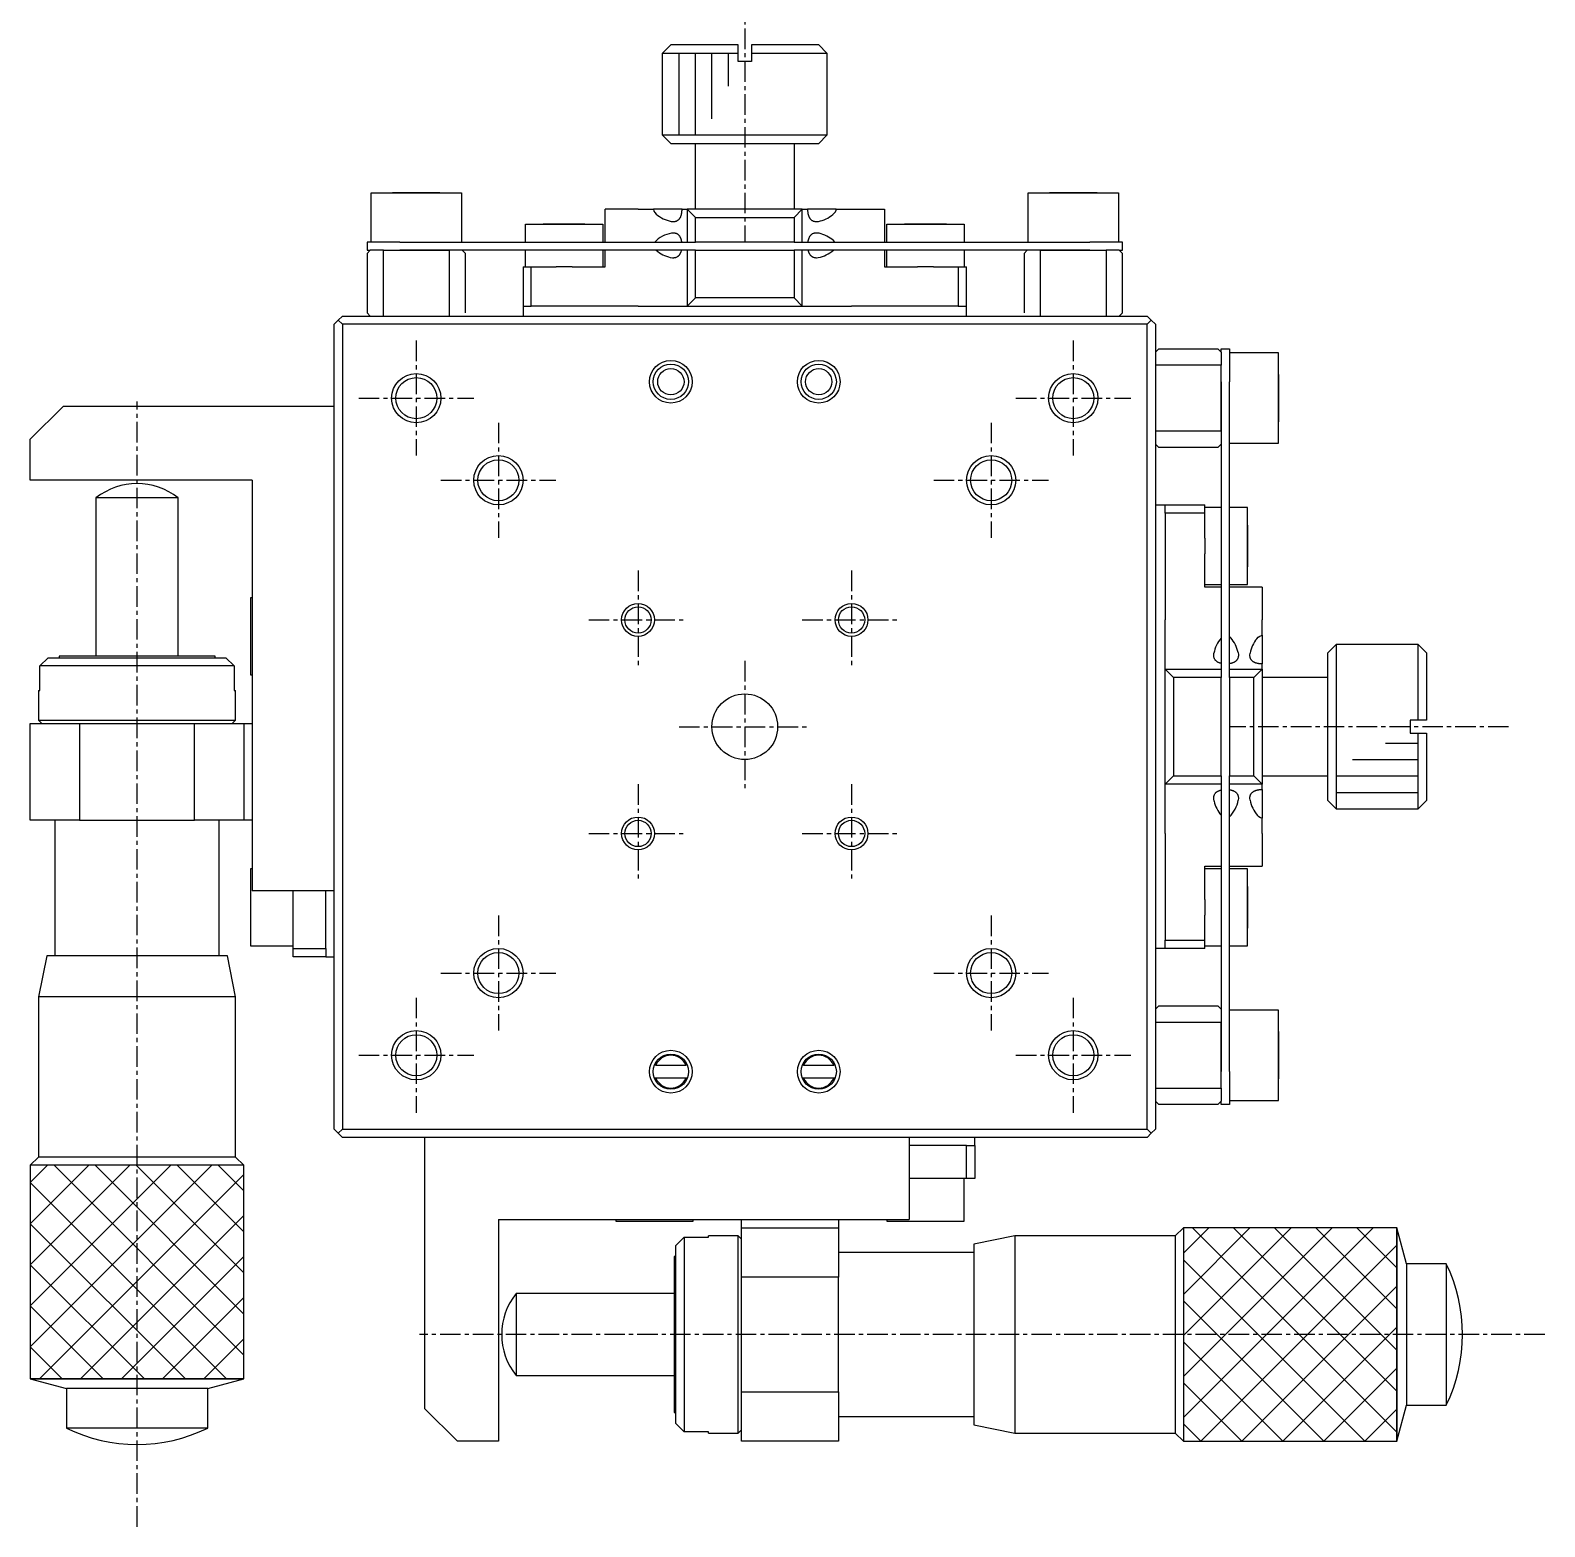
# Model space of a CAD drawing. Extents: x 10 to 374, y 10 to 222.
# Drawn here: x 103.6 to 195.8, y 83.8 to 174.9 of the extents above; entities that cross this region are included whole.
import ezdxf

# ---------------------------------------------------------------- set-up
doc = ezdxf.new("R2010")
doc.units = 0
doc.linetypes.add('CENTER', pattern=[2, 1.25, -0.25, 0.25, -0.25])
doc.layers.get('0').update_dxf_attribs({"linetype": 'CONTINUOUS'})
doc.layers.add('CENTER', color=1, linetype='CENTER')

msp = doc.modelspace()

# ---------------------------------------------------------------- linework, layer by layer
at = {"color": 7, "linetype": 'CONTINUOUS'}
for p, q in [((142.13, 173.494), (142.63, 173.994)), ((142.13, 173.494), (146.73, 173.494)), ((142.13, 168.494), (142.13, 173.494)), ((146.73, 173.994), (142.63, 173.994)), ((146.73, 173.994), (142.63, 173.994)), ((146.73, 173.494), (146.73, 173.994)), ((146.73, 172.994), (146.73, 173.494)), ((151.63, 173.994), (147.53, 173.994)), ((151.63, 173.994), (147.53, 173.994)), ((147.53, 173.994), (147.53, 173.494)), ((147.53, 173.494), (152.13, 173.494)), ((147.53, 173.494), (147.53, 172.994)), ((151.63, 173.994), (152.13, 173.494)), ((152.13, 173.494), (152.13, 168.494)), ((147.53, 172.994), (146.73, 172.994)), ((147.53, 172.994), (146.73, 172.994)), ((152.13, 168.494), (142.13, 168.494)), ((142.63, 167.994), (142.13, 168.494)), ((142.63, 167.994), (151.63, 167.994)), ((144.13, 163.994), (144.13, 167.994)), ((150.13, 167.994), (150.13, 163.994)), ((152.13, 168.494), (151.63, 167.994)), ((124.38, 164.994), (129.88, 164.994)), ((124.38, 164.994), (127.13, 164.994)), ((124.38, 161.994), (124.38, 164.994)), ((125.687, 164.994), (126.409, 164.994)), ((126.409, 164.994), (125.687, 164.994)), ((126.409, 164.994), (127.852, 164.994)), ((127.852, 164.994), (126.409, 164.994)), ((127.13, 164.994), (129.88, 164.994)), ((127.852, 164.994), (128.574, 164.994)), ((128.574, 164.994), (127.852, 164.994)), ((129.88, 164.994), (129.88, 161.994)), ((164.38, 164.994), (169.88, 164.994)), ((164.38, 164.994), (167.13, 164.994)), ((164.38, 161.994), (164.38, 164.994)), ((165.687, 164.994), (166.409, 164.994)), ((166.409, 164.994), (165.687, 164.994)), ((166.409, 164.994), (167.852, 164.994)), ((167.852, 164.994), (166.409, 164.994)), ((167.13, 164.994), (169.88, 164.994)), ((167.852, 164.994), (168.574, 164.994)), ((168.574, 164.994), (167.852, 164.994)), ((169.88, 164.994), (169.88, 161.994)), ((138.63, 161.994), (138.63, 163.994)), ((140.63, 163.994), (138.63, 163.994)), ((140.63, 163.994), (141.567, 163.994)), ((141.567, 163.994), (141.591, 163.885)), ((143.31, 163.994), (141.567, 163.994)), ((141.591, 163.885), (141.648, 163.792)), ((141.648, 163.792), (141.732, 163.7)), ((142.655, 163.252), (142.77, 163.244)), ((142.77, 163.244), (142.773, 163.244)), ((142.773, 163.244), (142.81, 163.245)), ((142.81, 163.245), (142.85, 163.248)), ((142.85, 163.248), (142.889, 163.254)), ((142.889, 163.254), (142.915, 163.26)), ((142.915, 163.26), (142.94, 163.267)), ((142.94, 163.267), (142.964, 163.275)), ((142.964, 163.275), (142.982, 163.282)), ((142.982, 163.282), (143, 163.29)), ((143, 163.29), (143.021, 163.301)), ((143.021, 163.301), (143.042, 163.313)), ((143.042, 163.313), (143.062, 163.326)), ((143.062, 163.326), (143.081, 163.341)), ((143.081, 163.341), (143.1, 163.357)), ((143.1, 163.357), (143.118, 163.375)), ((143.118, 163.375), (143.136, 163.394)), ((143.136, 163.394), (143.153, 163.414)), ((143.153, 163.414), (143.163, 163.427)), ((143.163, 163.427), (143.173, 163.441)), ((143.173, 163.441), (143.185, 163.46)), ((143.185, 163.46), (143.196, 163.479)), ((143.196, 163.479), (143.207, 163.499)), ((143.207, 163.499), (143.217, 163.519)), ((143.217, 163.519), (143.227, 163.539)), ((143.227, 163.539), (143.236, 163.56)), ((143.236, 163.56), (143.244, 163.581)), ((143.244, 163.581), (143.251, 163.602)), ((143.251, 163.602), (143.258, 163.624)), ((143.258, 163.624), (143.264, 163.642)), ((143.264, 163.642), (143.269, 163.66)), ((143.269, 163.66), (143.275, 163.685)), ((143.275, 163.685), (143.281, 163.71)), ((143.281, 163.71), (143.286, 163.735)), ((143.286, 163.735), (143.291, 163.762)), ((143.291, 163.762), (143.295, 163.789)), ((143.295, 163.789), (143.299, 163.816)), ((143.299, 163.816), (143.301, 163.836)), ((143.301, 163.836), (143.303, 163.857)), ((143.303, 163.857), (143.306, 163.891)), ((143.306, 163.891), (143.308, 163.925)), ((143.308, 163.925), (143.309, 163.959)), ((143.309, 163.959), (143.31, 163.994)), ((143.31, 163.994), (143.63, 163.994)), ((143.63, 163.994), (144.13, 163.494)), ((143.63, 163.994), (143.63, 161.994)), ((145.88, 163.994), (143.63, 163.994)), ((144.13, 163.494), (150.13, 163.494)), ((144.13, 161.994), (144.13, 163.494)), ((148.38, 163.994), (145.88, 163.994)), ((150.63, 163.994), (148.38, 163.994)), ((150.13, 163.494), (150.63, 163.994)), ((150.13, 163.494), (150.13, 161.994)), ((150.63, 161.994), (150.63, 163.994)), ((150.63, 163.994), (150.951, 163.994)), ((152.694, 163.994), (150.951, 163.994)), ((150.951, 163.994), (150.952, 163.968)), ((150.952, 163.968), (150.952, 163.943)), ((150.952, 163.943), (150.953, 163.918)), ((150.953, 163.918), (150.955, 163.893)), ((150.955, 163.893), (150.957, 163.868)), ((150.957, 163.868), (150.959, 163.843)), ((150.959, 163.843), (150.962, 163.818)), ((150.962, 163.818), (150.965, 163.793)), ((150.965, 163.793), (150.969, 163.768)), ((150.969, 163.768), (150.973, 163.745)), ((150.973, 163.745), (150.978, 163.721)), ((150.978, 163.721), (150.983, 163.698)), ((150.983, 163.698), (150.988, 163.676)), ((150.988, 163.676), (150.994, 163.653)), ((150.994, 163.653), (151, 163.632)), ((151, 163.632), (151.007, 163.61)), ((151.007, 163.61), (151.014, 163.589)), ((151.014, 163.589), (151.022, 163.569)), ((151.022, 163.569), (151.03, 163.549)), ((151.03, 163.549), (151.038, 163.53)), ((151.038, 163.53), (151.049, 163.507)), ((151.049, 163.507), (151.061, 163.485)), ((151.061, 163.485), (151.074, 163.464)), ((151.074, 163.464), (151.086, 163.445)), ((151.086, 163.445), (151.098, 163.427)), ((151.098, 163.427), (151.111, 163.41)), ((151.111, 163.41), (151.131, 163.387)), ((151.131, 163.387), (151.151, 163.366)), ((151.151, 163.366), (151.173, 163.347)), ((151.173, 163.347), (151.195, 163.329)), ((151.195, 163.329), (151.219, 163.313)), ((151.219, 163.313), (151.243, 163.299)), ((151.243, 163.299), (151.27, 163.286)), ((151.27, 163.286), (151.297, 163.275)), ((151.297, 163.275), (151.325, 163.266)), ((151.325, 163.266), (151.355, 163.258)), ((151.355, 163.258), (151.385, 163.252)), ((151.385, 163.252), (151.416, 163.248)), ((151.416, 163.248), (151.447, 163.245)), ((151.447, 163.245), (151.479, 163.244)), ((151.479, 163.244), (151.488, 163.244)), ((151.488, 163.244), (151.614, 163.254)), ((152.486, 163.663), (152.58, 163.752)), ((152.58, 163.752), (152.649, 163.845)), ((152.649, 163.845), (152.689, 163.944)), ((152.689, 163.944), (152.694, 163.994)), ((152.694, 163.994), (155.63, 163.994)), ((155.63, 163.994), (155.63, 161.994)), ((133.78, 163.094), (136.13, 163.094)), ((133.78, 163.094), (138.48, 163.094)), ((133.78, 161.994), (133.78, 163.094)), ((134.86, 163.094), (135.495, 163.094)), ((135.495, 163.094), (134.86, 163.094)), ((135.495, 163.094), (136.766, 163.094)), ((136.766, 163.094), (135.495, 163.094)), ((136.13, 163.094), (138.48, 163.094)), ((136.766, 163.094), (137.401, 163.094)), ((137.401, 163.094), (136.766, 163.094)), ((138.48, 163.094), (138.48, 161.994)), ((142.773, 162.544), (142.662, 162.536)), ((142.794, 162.543), (142.773, 162.544)), ((142.825, 162.542), (142.794, 162.543)), ((142.856, 162.538), (142.825, 162.542)), ((142.888, 162.533), (142.856, 162.538)), ((142.92, 162.526), (142.888, 162.533)), ((142.944, 162.519), (142.92, 162.526)), ((142.967, 162.511), (142.944, 162.519)), ((142.989, 162.502), (142.967, 162.511)), ((143.008, 162.493), (142.989, 162.502)), ((143.025, 162.484), (143.008, 162.493)), ((143.049, 162.47), (143.025, 162.484)), ((143.072, 162.453), (143.049, 162.47)), ((143.094, 162.435), (143.072, 162.453)), ((143.115, 162.416), (143.094, 162.435)), ((143.136, 162.394), (143.115, 162.416)), ((143.155, 162.371), (143.136, 162.394)), ((143.164, 162.359), (143.155, 162.371)), ((143.173, 162.346), (143.164, 162.359)), ((143.189, 162.321), (143.173, 162.346)), ((143.204, 162.295), (143.189, 162.321)), ((143.213, 162.276), (143.204, 162.295)), ((143.222, 162.257), (143.213, 162.276)), ((151.053, 162.287), (151.041, 162.264)), ((151.066, 162.311), (151.053, 162.287)), ((151.079, 162.333), (151.066, 162.311)), ((151.093, 162.354), (151.079, 162.333)), ((151.108, 162.373), (151.093, 162.354)), ((151.123, 162.392), (151.108, 162.373)), ((151.139, 162.409), (151.123, 162.392)), ((151.155, 162.425), (151.139, 162.409)), ((151.172, 162.44), (151.155, 162.425)), ((151.194, 162.457), (151.172, 162.44)), ((151.216, 162.472), (151.194, 162.457)), ((151.239, 162.486), (151.216, 162.472)), ((151.262, 162.498), (151.239, 162.486)), ((151.287, 162.508), (151.262, 162.498)), ((151.311, 162.517), (151.287, 162.508)), ((151.336, 162.525), (151.311, 162.517)), ((151.362, 162.531), (151.336, 162.525)), ((151.396, 162.537), (151.362, 162.531)), ((151.431, 162.541), (151.396, 162.537)), ((151.478, 162.544), (151.431, 162.541)), ((151.488, 162.544), (151.478, 162.544)), ((151.526, 162.543), (151.488, 162.544)), ((151.649, 162.528), (151.526, 162.543)), ((155.78, 163.094), (158.13, 163.094)), ((155.78, 163.094), (160.48, 163.094)), ((155.78, 161.994), (155.78, 163.094)), ((156.86, 163.094), (157.495, 163.094)), ((157.495, 163.094), (156.86, 163.094)), ((157.495, 163.094), (158.766, 163.094)), ((158.766, 163.094), (157.495, 163.094)), ((158.13, 163.094), (160.48, 163.094)), ((158.766, 163.094), (159.401, 163.094)), ((159.401, 163.094), (158.766, 163.094)), ((160.48, 163.094), (160.48, 161.994)), ((124.13, 161.994), (124.13, 161.494)), ((126.13, 161.994), (124.13, 161.994)), ((124.13, 161.294), (124.33, 161.494)), ((124.13, 161.494), (124.33, 161.494)), ((125.13, 161.494), (124.33, 161.494)), ((125.13, 161.494), (126.13, 161.494)), ((125.13, 157.494), (125.13, 161.494)), ((125.13, 161.494), (126.13, 161.494)), ((126.13, 161.994), (143.98, 161.994)), ((126.13, 161.494), (129.13, 161.494)), ((129.13, 161.494), (126.13, 161.494)), ((129.13, 161.494), (129.13, 157.494)), ((143.98, 161.494), (129.13, 161.494)), ((129.93, 161.494), (130.13, 161.294)), ((133.78, 160.494), (133.78, 161.494)), ((138.48, 161.494), (138.48, 160.494)), ((138.63, 160.494), (138.63, 161.494)), ((143.231, 162.238), (143.222, 162.257)), ((143.226, 161.338), (143.236, 161.362)), ((143.237, 162.222), (143.231, 162.238)), ((143.236, 161.362), (143.246, 161.388)), ((143.244, 162.206), (143.237, 162.222)), ((143.25, 162.189), (143.244, 162.206)), ((143.246, 161.388), (143.253, 161.409)), ((143.255, 162.172), (143.25, 162.189)), ((143.253, 161.409), (143.26, 161.43)), ((143.262, 162.15), (143.255, 162.172)), ((143.26, 161.43), (143.269, 161.461)), ((143.269, 162.127), (143.262, 162.15)), ((143.275, 162.104), (143.269, 162.127)), ((143.269, 161.461), (143.277, 161.494)), ((143.28, 162.08), (143.275, 162.104)), ((143.285, 162.056), (143.28, 162.08)), ((143.29, 162.032), (143.285, 162.056)), ((143.293, 162.013), (143.29, 162.032)), ((143.296, 161.994), (143.293, 162.013)), ((143.63, 161.494), (143.63, 158.094)), ((143.98, 161.994), (144.13, 161.994)), ((144.13, 161.494), (143.98, 161.494)), ((150.13, 161.994), (144.13, 161.994)), ((144.13, 158.594), (144.13, 161.494)), ((144.13, 161.494), (150.13, 161.494)), ((150.13, 161.994), (150.28, 161.994)), ((150.28, 161.494), (150.13, 161.494)), ((150.13, 161.494), (150.13, 158.594)), ((150.28, 161.994), (168.13, 161.994)), ((165.13, 161.494), (150.28, 161.494)), ((150.63, 158.094), (150.63, 161.494)), ((150.969, 162.019), (150.965, 161.994)), ((150.973, 162.043), (150.969, 162.019)), ((150.978, 162.068), (150.973, 162.043)), ((150.985, 162.099), (150.978, 162.068)), ((150.984, 161.494), (150.991, 161.467)), ((150.993, 162.129), (150.985, 162.099)), ((150.991, 161.467), (150.998, 161.44)), ((151.001, 162.158), (150.993, 162.129)), ((150.998, 161.44), (151.006, 161.414)), ((151.01, 162.186), (151.001, 162.158)), ((151.006, 161.414), (151.015, 161.389)), ((151.02, 162.213), (151.01, 162.186)), ((151.015, 161.389), (151.024, 161.364)), ((151.03, 162.239), (151.02, 162.213)), ((151.024, 161.364), (151.034, 161.34)), ((151.041, 162.264), (151.03, 162.239)), ((152.615, 161.994), (152.531, 162.085)), ((155.63, 161.494), (155.63, 160.494)), ((155.78, 160.494), (155.78, 161.494)), ((160.48, 161.494), (160.48, 160.494)), ((164.13, 161.294), (164.33, 161.494)), ((165.13, 161.494), (168.13, 161.494)), ((165.13, 157.494), (165.13, 161.494)), ((168.13, 161.494), (165.13, 161.494)), ((170.13, 161.994), (168.13, 161.994)), ((168.13, 161.494), (169.13, 161.494)), ((168.13, 161.494), (169.13, 161.494)), ((169.93, 161.494), (169.13, 161.494)), ((169.13, 161.494), (169.13, 157.494)), ((169.93, 161.494), (170.13, 161.294)), ((169.93, 161.494), (170.13, 161.494)), ((170.13, 161.494), (170.13, 161.994)), ((124.13, 161.294), (124.13, 157.694)), ((130.13, 157.694), (130.13, 161.294)), ((133.63, 160.494), (134.13, 160.494)), ((133.63, 160.494), (133.63, 158.094)), ((134.13, 158.094), (134.13, 160.494)), ((134.13, 160.494), (135.648, 160.494)), ((136.613, 160.494), (135.648, 160.494)), ((136.613, 160.494), (138.63, 160.494)), ((142.593, 161.063), (142.73, 161.045)), ((142.73, 161.045), (142.773, 161.044)), ((142.773, 161.044), (142.775, 161.044)), ((142.775, 161.044), (142.806, 161.044)), ((142.806, 161.044), (142.836, 161.047)), ((142.836, 161.047), (142.866, 161.05)), ((142.866, 161.05), (142.896, 161.056)), ((142.896, 161.056), (142.925, 161.063)), ((142.925, 161.063), (142.953, 161.071)), ((142.953, 161.071), (142.981, 161.082)), ((142.981, 161.082), (143.008, 161.094)), ((143.008, 161.094), (143.036, 161.11)), ((143.036, 161.11), (143.062, 161.127)), ((143.062, 161.127), (143.087, 161.146)), ((143.087, 161.146), (143.104, 161.16)), ((143.104, 161.16), (143.119, 161.176)), ((143.119, 161.176), (143.135, 161.192)), ((143.135, 161.192), (143.146, 161.206)), ((143.146, 161.206), (143.157, 161.22)), ((143.157, 161.22), (143.168, 161.235)), ((143.168, 161.235), (143.178, 161.25)), ((143.178, 161.25), (143.191, 161.27)), ((143.191, 161.27), (143.203, 161.292)), ((143.203, 161.292), (143.215, 161.314)), ((143.215, 161.314), (143.226, 161.338)), ((151.034, 161.34), (151.045, 161.316)), ((151.045, 161.316), (151.056, 161.294)), ((151.056, 161.294), (151.068, 161.273)), ((151.068, 161.273), (151.08, 161.253)), ((151.08, 161.253), (151.098, 161.228)), ((151.098, 161.228), (151.116, 161.204)), ((151.116, 161.204), (151.135, 161.182)), ((151.135, 161.182), (151.151, 161.167)), ((151.151, 161.167), (151.167, 161.152)), ((151.167, 161.152), (151.184, 161.138)), ((151.184, 161.138), (151.202, 161.125)), ((151.202, 161.125), (151.227, 161.108)), ((151.227, 161.108), (151.253, 161.094)), ((151.253, 161.094), (151.279, 161.082)), ((151.279, 161.082), (151.3, 161.074)), ((151.3, 161.074), (151.321, 161.067)), ((151.321, 161.067), (151.354, 161.058)), ((151.354, 161.058), (151.387, 161.052)), ((151.387, 161.052), (151.421, 161.047)), ((151.421, 161.047), (151.456, 161.044)), ((151.456, 161.044), (151.488, 161.044)), ((151.488, 161.044), (151.605, 161.052)), ((155.63, 160.494), (157.648, 160.494)), ((158.613, 160.494), (157.648, 160.494)), ((158.613, 160.494), (160.13, 160.494)), ((160.13, 160.494), (160.13, 158.094)), ((160.13, 160.494), (160.63, 160.494)), ((160.63, 158.094), (160.63, 160.494)), ((164.13, 161.294), (164.13, 157.694)), ((170.13, 157.694), (170.13, 161.294)), ((144.13, 158.594), (143.63, 158.094)), ((150.13, 158.594), (144.13, 158.594)), ((150.63, 158.094), (150.13, 158.594)), ((124.33, 157.494), (124.13, 157.694)), ((133.63, 158.094), (134.13, 158.094)), ((133.63, 158.094), (133.63, 157.494)), ((140.63, 158.094), (134.13, 158.094)), ((140.63, 158.094), (143.63, 158.094)), ((143.63, 158.094), (150.63, 158.094)), ((150.63, 158.094), (153.63, 158.094)), ((160.13, 158.094), (153.63, 158.094)), ((160.13, 158.094), (160.63, 158.094)), ((160.63, 157.494), (160.63, 158.094)), ((170.13, 157.694), (169.93, 157.494)), ((122.38, 157.244), (122.13, 156.994)), ((122.13, 107.994), (122.13, 156.994)), ((122.63, 157.494), (122.38, 157.244)), ((122.63, 156.994), (122.38, 157.244)), ((122.63, 157.494), (171.63, 157.494)), ((171.63, 156.994), (122.63, 156.994)), ((122.63, 156.994), (122.63, 107.994)), ((171.88, 157.244), (171.63, 157.494)), ((171.63, 156.994), (171.88, 157.244)), ((171.63, 107.994), (171.63, 156.994)), ((172.13, 156.994), (171.88, 157.244)), ((172.13, 156.994), (172.13, 154.494)), ((172.33, 155.494), (172.13, 155.294)), ((172.33, 155.494), (175.93, 155.494)), ((176.13, 155.294), (175.93, 155.494)), ((176.13, 155.294), (176.13, 155.494)), ((176.13, 155.494), (176.63, 155.494)), ((176.13, 155.294), (176.13, 154.494)), ((176.63, 155.494), (176.63, 153.494)), ((179.63, 155.244), (176.63, 155.244)), ((179.63, 152.494), (179.63, 155.244)), ((179.63, 149.744), (179.63, 155.244)), ((176.13, 154.494), (172.13, 154.494)), ((172.13, 154.494), (172.13, 150.494)), ((172.13, 154.494), (172.13, 150.494)), ((176.13, 153.494), (176.13, 154.494)), ((176.13, 153.494), (176.13, 154.494)), ((176.13, 150.494), (176.13, 153.494)), ((176.13, 153.494), (176.13, 150.494)), ((176.63, 135.644), (176.63, 153.494)), ((179.63, 153.215), (179.63, 153.937)), ((179.63, 153.937), (179.63, 153.215)), ((179.63, 151.772), (179.63, 153.215)), ((179.63, 153.215), (179.63, 151.772)), ((179.63, 149.744), (179.63, 152.494)), ((105.63, 151.994), (103.63, 149.994)), ((122.13, 151.994), (105.63, 151.994)), ((179.63, 151.05), (179.63, 151.772)), ((179.63, 151.772), (179.63, 151.05)), ((172.13, 150.494), (176.13, 150.494)), ((172.13, 150.494), (172.13, 114.494)), ((176.13, 150.494), (176.13, 135.644)), ((103.63, 147.494), (103.63, 149.994)), ((172.13, 149.694), (172.33, 149.494)), ((175.93, 149.494), (172.33, 149.494)), ((175.93, 149.494), (176.13, 149.694)), ((176.63, 149.744), (179.63, 149.744)), ((117.13, 147.494), (103.63, 147.494)), ((117.13, 147.494), (117.13, 122.494)), ((112.63, 146.416), (107.63, 146.416)), ((107.63, 146.416), (107.63, 136.794)), ((112.63, 136.794), (112.63, 146.416)), ((172.13, 145.994), (172.73, 145.994)), ((172.73, 145.994), (175.13, 145.994)), ((172.73, 145.494), (172.73, 145.994)), ((175.13, 145.494), (175.13, 145.994)), ((176.13, 145.844), (175.13, 145.844)), ((177.73, 145.844), (176.63, 145.844)), ((177.73, 143.494), (177.73, 145.844)), ((177.73, 141.144), (177.73, 145.844)), ((175.13, 145.494), (172.73, 145.494)), ((172.73, 145.494), (172.73, 138.994)), ((175.13, 143.976), (175.13, 145.494)), ((177.73, 144.129), (177.73, 144.764)), ((177.73, 144.764), (177.73, 144.129)), ((175.13, 143.976), (175.13, 143.012)), ((177.73, 142.859), (177.73, 144.129)), ((177.73, 144.129), (177.73, 142.859)), ((175.13, 140.994), (175.13, 143.012)), ((177.73, 141.144), (177.73, 143.494)), ((177.73, 142.224), (177.73, 142.859)), ((177.73, 142.859), (177.73, 142.224)), ((175.13, 141.144), (176.13, 141.144)), ((176.63, 141.144), (177.73, 141.144)), ((117.03, 140.344), (117.03, 137.994)), ((117.13, 140.344), (117.03, 140.344)), ((176.13, 140.994), (175.13, 140.994)), ((178.63, 140.994), (176.63, 140.994)), ((178.63, 140.994), (178.63, 138.994)), ((172.73, 135.994), (172.73, 138.994)), ((178.63, 138.057), (178.63, 138.994)), ((117.03, 137.994), (117.03, 135.644)), ((176.631, 137.978), (176.721, 137.894)), ((178.3, 137.849), (178.389, 137.943)), ((178.389, 137.943), (178.481, 138.013)), ((178.481, 138.013), (178.581, 138.052)), ((178.581, 138.052), (178.63, 138.057)), ((178.63, 138.057), (178.63, 136.315)), ((183.13, 137.494), (182.63, 136.994)), ((183.13, 137.494), (183.13, 127.494)), ((188.13, 137.494), (183.13, 137.494)), ((188.13, 132.894), (188.13, 137.494)), ((188.63, 136.994), (188.13, 137.494)), ((104.214, 136.194), (104.722, 136.694)), ((104.722, 136.694), (115.539, 136.694)), ((104.722, 136.694), (105.487, 136.694)), ((114.88, 136.794), (105.38, 136.794)), ((105.63, 136.794), (105.38, 136.794)), ((105.38, 136.794), (105.38, 136.694)), ((114.88, 136.794), (114.63, 136.794)), ((114.774, 136.694), (115.539, 136.694)), ((114.88, 136.694), (114.88, 136.794)), ((115.539, 136.694), (116.047, 136.194)), ((175.68, 136.851), (175.689, 136.968)), ((175.681, 136.819), (175.68, 136.851)), ((175.684, 136.784), (175.681, 136.819)), ((175.688, 136.75), (175.684, 136.784)), ((175.695, 136.717), (175.688, 136.75)), ((175.704, 136.685), (175.695, 136.717)), ((175.711, 136.663), (175.704, 136.685)), ((175.719, 136.643), (175.711, 136.663)), ((175.731, 136.616), (175.719, 136.643)), ((175.745, 136.59), (175.731, 136.616)), ((175.761, 136.565), (175.745, 136.59)), ((175.775, 136.547), (175.761, 136.565)), ((175.789, 136.53), (175.775, 136.547)), ((175.803, 136.514), (175.789, 136.53)), ((175.819, 136.499), (175.803, 136.514)), ((175.841, 136.479), (175.819, 136.499)), ((175.865, 136.461), (175.841, 136.479)), ((175.89, 136.444), (175.865, 136.461)), ((176.991, 136.457), (176.97, 136.443)), ((177.01, 136.471), (176.991, 136.457)), ((177.029, 136.487), (177.01, 136.471)), ((177.046, 136.502), (177.029, 136.487)), ((177.062, 136.518), (177.046, 136.502)), ((177.077, 136.535), (177.062, 136.518)), ((177.094, 136.557), (177.077, 136.535)), ((177.109, 136.579), (177.094, 136.557)), ((177.123, 136.602), (177.109, 136.579)), ((177.135, 136.626), (177.123, 136.602)), ((177.145, 136.65), (177.135, 136.626)), ((177.154, 136.674), (177.145, 136.65)), ((177.162, 136.699), (177.154, 136.674)), ((177.168, 136.725), (177.162, 136.699)), ((177.165, 137.013), (177.179, 136.889)), ((177.174, 136.759), (177.168, 136.725)), ((177.178, 136.794), (177.174, 136.759)), ((177.18, 136.841), (177.178, 136.794)), ((177.179, 136.889), (177.18, 136.851)), ((177.18, 136.851), (177.18, 136.841)), ((177.88, 136.851), (177.89, 136.977)), ((177.881, 136.843), (177.88, 136.851)), ((177.882, 136.81), (177.881, 136.843)), ((177.884, 136.779), (177.882, 136.81)), ((177.889, 136.748), (177.884, 136.779)), ((177.895, 136.718), (177.889, 136.748)), ((177.902, 136.689), (177.895, 136.718)), ((177.912, 136.66), (177.902, 136.689)), ((177.923, 136.633), (177.912, 136.66)), ((177.936, 136.606), (177.923, 136.633)), ((177.95, 136.582), (177.936, 136.606)), ((177.966, 136.559), (177.95, 136.582)), ((177.983, 136.536), (177.966, 136.559)), ((178.003, 136.515), (177.983, 136.536)), ((178.024, 136.494), (178.003, 136.515)), ((178.047, 136.475), (178.024, 136.494)), ((178.064, 136.462), (178.047, 136.475)), ((178.082, 136.449), (178.064, 136.462)), ((182.63, 127.994), (182.63, 136.994)), ((188.63, 136.994), (188.63, 132.894)), ((188.63, 136.994), (188.63, 132.894)), ((116.047, 136.194), (104.214, 136.194)), ((104.214, 134.694), (104.214, 136.194)), ((116.047, 136.194), (116.047, 134.694)), ((117.03, 135.644), (117.13, 135.644)), ((172.73, 135.994), (173.23, 135.494)), ((172.73, 135.994), (176.13, 135.994)), ((172.73, 128.994), (172.73, 135.994)), ((175.91, 136.431), (175.89, 136.444)), ((175.93, 136.42), (175.91, 136.431)), ((175.953, 136.408), (175.93, 136.42)), ((175.976, 136.397), (175.953, 136.408)), ((176.001, 136.387), (175.976, 136.397)), ((176.025, 136.378), (176.001, 136.387)), ((176.051, 136.369), (176.025, 136.378)), ((176.077, 136.361), (176.051, 136.369)), ((176.103, 136.354), (176.077, 136.361)), ((176.13, 136.347), (176.103, 136.354)), ((176.13, 135.644), (176.13, 135.494)), ((176.655, 136.332), (176.63, 136.328)), ((176.63, 135.994), (178.63, 135.994)), ((176.63, 135.494), (176.63, 135.644)), ((176.68, 136.337), (176.655, 136.332)), ((176.704, 136.341), (176.68, 136.337)), ((176.735, 136.348), (176.704, 136.341)), ((176.766, 136.356), (176.735, 136.348)), ((176.795, 136.364), (176.766, 136.356)), ((176.823, 136.373), (176.795, 136.364)), ((176.85, 136.383), (176.823, 136.373)), ((176.876, 136.394), (176.85, 136.383)), ((176.9, 136.405), (176.876, 136.394)), ((176.924, 136.416), (176.9, 136.405)), ((176.947, 136.429), (176.924, 136.416)), ((176.97, 136.443), (176.947, 136.429)), ((178.1, 136.437), (178.082, 136.449)), ((178.122, 136.425), (178.1, 136.437)), ((178.144, 136.413), (178.122, 136.425)), ((178.13, 135.494), (178.63, 135.994)), ((178.167, 136.402), (178.144, 136.413)), ((178.186, 136.393), (178.167, 136.402)), ((178.205, 136.385), (178.186, 136.393)), ((178.226, 136.378), (178.205, 136.385)), ((178.247, 136.37), (178.226, 136.378)), ((178.268, 136.364), (178.247, 136.37)), ((178.29, 136.357), (178.268, 136.364)), ((178.312, 136.351), (178.29, 136.357)), ((178.335, 136.346), (178.312, 136.351)), ((178.358, 136.341), (178.335, 136.346)), ((178.381, 136.336), (178.358, 136.341)), ((178.405, 136.332), (178.381, 136.336)), ((178.43, 136.329), (178.405, 136.332)), ((178.454, 136.325), (178.43, 136.329)), ((178.479, 136.322), (178.454, 136.325)), ((178.504, 136.32), (178.479, 136.322)), ((178.529, 136.318), (178.504, 136.32)), ((178.555, 136.317), (178.529, 136.318)), ((178.58, 136.315), (178.555, 136.317)), ((178.605, 136.315), (178.58, 136.315)), ((178.63, 136.315), (178.605, 136.315)), ((178.63, 135.994), (178.63, 136.315)), ((178.63, 135.994), (178.63, 133.744)), ((104.13, 134.694), (104.214, 134.694)), ((104.13, 134.694), (104.214, 134.694)), ((104.13, 134.694), (104.13, 132.894)), ((116.047, 134.694), (116.13, 134.694)), ((116.047, 134.694), (116.13, 134.694)), ((116.13, 132.894), (116.13, 134.694)), ((176.13, 135.494), (173.23, 135.494)), ((173.23, 135.494), (173.23, 129.494)), ((176.13, 129.494), (176.13, 135.494)), ((178.13, 135.494), (176.63, 135.494)), ((176.63, 135.494), (176.63, 129.494)), ((178.13, 129.494), (178.13, 135.494)), ((182.63, 135.494), (178.63, 135.494)), ((178.63, 133.744), (178.63, 131.244)), ((104.13, 132.894), (116.13, 132.894)), ((104.13, 132.894), (104.33, 132.694)), ((115.93, 132.694), (116.13, 132.894)), ((187.63, 132.894), (187.63, 132.094)), ((188.13, 132.894), (187.63, 132.894)), ((187.63, 132.894), (187.63, 132.094)), ((188.63, 132.894), (188.13, 132.894)), ((103.63, 126.794), (103.63, 132.694)), ((103.63, 132.694), (106.63, 132.694)), ((106.63, 132.694), (106.63, 126.794)), ((106.63, 132.694), (113.63, 132.694)), ((113.63, 126.794), (113.63, 132.694)), ((113.63, 132.694), (116.63, 132.694)), ((116.63, 132.694), (116.63, 126.794)), ((116.63, 132.694), (117.13, 132.694)), ((187.63, 132.094), (188.13, 132.094)), ((188.13, 127.494), (188.13, 132.094)), ((188.13, 132.094), (188.63, 132.094)), ((188.63, 132.094), (188.63, 127.994)), ((188.63, 132.094), (188.63, 127.994)), ((178.63, 131.244), (178.63, 128.994)), ((173.23, 129.494), (172.73, 128.994)), ((173.23, 129.494), (176.13, 129.494)), ((176.13, 129.494), (176.13, 129.344)), ((176.13, 129.344), (176.13, 114.494)), ((176.63, 129.494), (178.13, 129.494)), ((176.63, 129.344), (176.63, 129.494)), ((176.63, 111.494), (176.63, 129.344)), ((178.63, 128.994), (178.13, 129.494)), ((178.63, 129.494), (182.63, 129.494)), ((176.13, 128.994), (172.73, 128.994)), ((172.73, 125.994), (172.73, 128.994)), ((175.68, 128.138), (175.681, 128.169)), ((175.681, 128.169), (175.683, 128.199)), ((175.683, 128.199), (175.687, 128.229)), ((175.687, 128.229), (175.692, 128.259)), ((175.692, 128.259), (175.699, 128.288)), ((175.699, 128.288), (175.708, 128.316)), ((175.708, 128.316), (175.718, 128.344)), ((175.718, 128.344), (175.731, 128.371)), ((175.731, 128.371), (175.746, 128.399)), ((175.746, 128.399), (175.764, 128.425)), ((175.764, 128.425), (175.783, 128.45)), ((175.783, 128.45), (175.797, 128.467)), ((175.797, 128.467), (175.812, 128.483)), ((175.812, 128.483), (175.829, 128.498)), ((175.829, 128.498), (175.843, 128.509)), ((175.843, 128.509), (175.857, 128.521)), ((175.857, 128.521), (175.871, 128.531)), ((175.871, 128.531), (175.887, 128.542)), ((175.887, 128.542), (175.907, 128.554)), ((175.907, 128.554), (175.928, 128.567)), ((175.928, 128.567), (175.951, 128.578)), ((175.951, 128.578), (175.974, 128.589)), ((175.974, 128.589), (175.999, 128.599)), ((175.999, 128.599), (176.024, 128.609)), ((176.024, 128.609), (176.045, 128.616)), ((176.045, 128.616), (176.067, 128.623)), ((176.067, 128.623), (176.098, 128.632)), ((176.098, 128.632), (176.13, 128.64)), ((178.63, 128.994), (176.63, 128.994)), ((176.63, 128.659), (176.65, 128.656)), ((176.65, 128.656), (176.669, 128.653)), ((176.669, 128.653), (176.693, 128.648)), ((176.693, 128.648), (176.717, 128.643)), ((176.717, 128.643), (176.74, 128.638)), ((176.74, 128.638), (176.764, 128.632)), ((176.764, 128.632), (176.786, 128.626)), ((176.786, 128.626), (176.809, 128.619)), ((176.809, 128.619), (176.826, 128.613)), ((176.826, 128.613), (176.843, 128.607)), ((176.843, 128.607), (176.859, 128.601)), ((176.859, 128.601), (176.875, 128.594)), ((176.875, 128.594), (176.894, 128.586)), ((176.894, 128.586), (176.913, 128.577)), ((176.913, 128.577), (176.931, 128.567)), ((176.931, 128.567), (176.958, 128.552)), ((176.958, 128.552), (176.983, 128.536)), ((176.983, 128.536), (176.996, 128.527)), ((176.996, 128.527), (177.008, 128.518)), ((177.008, 128.518), (177.031, 128.499)), ((177.031, 128.499), (177.052, 128.479)), ((177.052, 128.479), (177.072, 128.458)), ((177.072, 128.458), (177.09, 128.436)), ((177.09, 128.436), (177.106, 128.412)), ((177.106, 128.412), (177.121, 128.389)), ((177.121, 128.389), (177.13, 128.371)), ((177.13, 128.371), (177.139, 128.353)), ((177.139, 128.353), (177.148, 128.33)), ((177.148, 128.33), (177.156, 128.307)), ((177.156, 128.307), (177.163, 128.283)), ((177.163, 128.283), (177.17, 128.252)), ((177.17, 128.252), (177.175, 128.22)), ((177.175, 128.22), (177.178, 128.189)), ((177.178, 128.189), (177.18, 128.157)), ((177.88, 128.136), (177.881, 128.174)), ((177.881, 128.174), (177.885, 128.214)), ((177.885, 128.214), (177.891, 128.253)), ((177.891, 128.253), (177.897, 128.278)), ((177.897, 128.278), (177.904, 128.303)), ((177.904, 128.303), (177.912, 128.327)), ((177.912, 128.327), (177.919, 128.346)), ((177.919, 128.346), (177.927, 128.363)), ((177.927, 128.363), (177.938, 128.384)), ((177.938, 128.384), (177.95, 128.405)), ((177.95, 128.405), (177.963, 128.425)), ((177.963, 128.425), (177.978, 128.444)), ((177.978, 128.444), (177.994, 128.463)), ((177.994, 128.463), (178.012, 128.482)), ((178.012, 128.482), (178.031, 128.499)), ((178.031, 128.499), (178.051, 128.516)), ((178.051, 128.516), (178.064, 128.526)), ((178.064, 128.526), (178.078, 128.536)), ((178.078, 128.536), (178.096, 128.548)), ((178.096, 128.548), (178.116, 128.559)), ((178.116, 128.559), (178.136, 128.571)), ((178.136, 128.571), (178.156, 128.58)), ((178.156, 128.58), (178.176, 128.59)), ((178.176, 128.59), (178.197, 128.599)), ((178.197, 128.599), (178.218, 128.607)), ((178.218, 128.607), (178.239, 128.614)), ((178.239, 128.614), (178.261, 128.622)), ((178.261, 128.622), (178.279, 128.627)), ((178.279, 128.627), (178.297, 128.632)), ((178.297, 128.632), (178.321, 128.638)), ((178.321, 128.638), (178.347, 128.644)), ((178.347, 128.644), (178.372, 128.649)), ((178.372, 128.649), (178.399, 128.654)), ((178.399, 128.654), (178.425, 128.658)), ((178.425, 128.658), (178.452, 128.662)), ((178.452, 128.662), (178.473, 128.664)), ((178.473, 128.664), (178.494, 128.666)), ((178.494, 128.666), (178.528, 128.669)), ((178.528, 128.669), (178.562, 128.671)), ((178.562, 128.671), (178.596, 128.672)), ((178.596, 128.672), (178.63, 128.673)), ((178.63, 128.673), (178.63, 128.994)), ((178.63, 128.673), (178.63, 126.93)), ((175.68, 128.136), (175.68, 128.138)), ((175.682, 128.094), (175.68, 128.136)), ((175.7, 127.957), (175.682, 128.094)), ((177.18, 128.136), (177.173, 128.025)), ((177.18, 128.157), (177.18, 128.136)), ((177.88, 128.133), (177.88, 128.136)), ((177.889, 128.018), (177.88, 128.133)), ((182.63, 127.994), (183.13, 127.494)), ((183.13, 127.494), (188.13, 127.494)), ((188.13, 127.494), (188.63, 127.994)), ((106.63, 126.794), (103.63, 126.794)), ((105.13, 126.794), (105.13, 118.544)), ((106.63, 126.794), (113.63, 126.794)), ((116.63, 126.794), (113.63, 126.794)), ((115.13, 118.544), (115.13, 126.794)), ((117.13, 126.794), (116.63, 126.794)), ((178.428, 127.011), (178.337, 127.096)), ((178.522, 126.954), (178.428, 127.011)), ((178.63, 126.93), (178.522, 126.954)), ((178.63, 125.994), (178.63, 126.93)), ((172.73, 125.994), (172.73, 119.494)), ((178.63, 125.994), (178.63, 123.994)), ((117.03, 123.844), (117.03, 121.494)), ((117.13, 123.844), (117.03, 123.844)), ((175.13, 123.994), (176.13, 123.994)), ((175.13, 121.976), (175.13, 123.994)), ((176.13, 123.844), (175.13, 123.844)), ((176.63, 123.994), (178.63, 123.994)), ((177.73, 123.844), (176.63, 123.844)), ((177.73, 121.494), (177.73, 123.844)), ((177.73, 119.144), (177.73, 123.844)), ((177.73, 122.129), (177.73, 122.764)), ((177.73, 122.764), (177.73, 122.129)), ((122.13, 122.494), (117.13, 122.494)), ((119.63, 118.994), (119.63, 122.494)), ((121.63, 118.994), (121.63, 122.494)), ((175.13, 121.976), (175.13, 121.012)), ((177.73, 120.859), (177.73, 122.129)), ((177.73, 122.129), (177.73, 120.859)), ((117.03, 121.494), (117.03, 119.144)), ((175.13, 119.494), (175.13, 121.012)), ((177.73, 119.144), (177.73, 121.494)), ((177.73, 120.224), (177.73, 120.859)), ((177.73, 120.859), (177.73, 120.224)), ((117.03, 119.144), (119.63, 119.144)), ((119.63, 118.994), (121.63, 118.994)), ((119.63, 118.494), (119.63, 118.994)), ((121.63, 118.994), (121.63, 118.494)), ((172.73, 118.994), (172.13, 118.994)), ((172.73, 119.494), (175.13, 119.494)), ((172.73, 118.994), (172.73, 119.494)), ((175.13, 118.994), (172.73, 118.994)), ((175.13, 118.994), (175.13, 119.494)), ((175.13, 119.144), (176.13, 119.144)), ((176.63, 119.144), (177.73, 119.144)), ((104.63, 118.544), (104.13, 116.044)), ((105.13, 118.544), (104.63, 118.544)), ((115.63, 118.544), (104.63, 118.544)), ((105.13, 118.544), (104.88, 118.544)), ((115.38, 118.544), (104.88, 118.544)), ((115.63, 118.544), (115.13, 118.544)), ((115.38, 118.544), (115.13, 118.544)), ((116.13, 116.044), (115.63, 118.544)), ((121.63, 118.494), (119.63, 118.494)), ((121.63, 118.494), (122.13, 118.494)), ((116.13, 116.044), (104.13, 116.044)), ((104.13, 116.044), (104.13, 106.294)), ((116.13, 106.294), (116.13, 116.044)), ((172.33, 115.494), (172.13, 115.294)), ((172.33, 115.494), (175.93, 115.494)), ((176.13, 115.294), (175.93, 115.494)), ((176.13, 114.494), (172.13, 114.494)), ((172.13, 114.494), (172.13, 110.494)), ((172.13, 114.494), (172.13, 110.494)), ((176.13, 111.494), (176.13, 114.494)), ((176.13, 114.494), (176.13, 111.494)), ((179.63, 115.244), (176.63, 115.244)), ((179.63, 112.494), (179.63, 115.244)), ((179.63, 109.744), (179.63, 115.244)), ((179.63, 113.215), (179.63, 113.937)), ((179.63, 113.937), (179.63, 113.215)), ((179.63, 111.772), (179.63, 113.215)), ((179.63, 113.215), (179.63, 111.772)), ((179.63, 109.744), (179.63, 112.494)), ((141.714, 111.894), (141.632, 111.894)), ((141.714, 111.894), (143.547, 111.894)), ((143.629, 111.894), (143.547, 111.894)), ((150.714, 111.894), (150.632, 111.894)), ((150.714, 111.894), (152.547, 111.894)), ((152.629, 111.894), (152.547, 111.894)), ((179.63, 111.05), (179.63, 111.772)), ((179.63, 111.772), (179.63, 111.05)), ((141.632, 111.094), (141.714, 111.094)), ((143.628, 111.094), (141.633, 111.094)), ((143.547, 111.094), (141.714, 111.094)), ((143.547, 111.094), (143.629, 111.094)), ((150.632, 111.094), (150.714, 111.094)), ((152.628, 111.094), (150.633, 111.094)), ((152.547, 111.094), (150.714, 111.094)), ((152.547, 111.094), (152.629, 111.094)), ((176.13, 110.494), (176.13, 111.494)), ((176.13, 110.494), (176.13, 111.494)), ((176.63, 111.494), (176.63, 109.494)), ((172.13, 110.494), (176.13, 110.494)), ((172.13, 110.494), (172.13, 107.994)), ((176.13, 110.494), (176.13, 109.694)), ((176.63, 109.744), (179.63, 109.744)), ((172.13, 109.694), (172.33, 109.494)), ((175.93, 109.494), (172.33, 109.494)), ((175.93, 109.494), (176.13, 109.694)), ((176.13, 109.494), (176.13, 109.694)), ((176.63, 109.494), (176.13, 109.494)), ((122.13, 107.994), (122.38, 107.744)), ((122.38, 107.744), (122.63, 107.994)), ((122.63, 107.994), (171.63, 107.994)), ((171.88, 107.744), (171.63, 107.994)), ((171.88, 107.744), (172.13, 107.994)), ((122.38, 107.744), (122.63, 107.494)), ((171.63, 107.494), (122.63, 107.494)), ((127.63, 107.494), (127.63, 90.994)), ((157.13, 107.494), (157.13, 102.494)), ((160.63, 106.994), (157.13, 106.994)), ((160.63, 104.994), (160.63, 106.994)), ((160.63, 106.994), (161.13, 106.994)), ((161.13, 106.994), (161.13, 107.494)), ((161.13, 106.994), (161.13, 104.994)), ((171.63, 107.494), (171.88, 107.744)), ((104.13, 106.294), (103.63, 105.794)), ((116.13, 106.294), (104.13, 106.294)), ((116.63, 105.794), (116.13, 106.294)), ((116.63, 105.794), (103.63, 105.794)), ((103.63, 105.794), (103.63, 92.794)), ((116.63, 105.794), (103.63, 105.794)), ((103.63, 105.794), (103.63, 92.794)), ((116.63, 92.794), (116.63, 105.794)), ((116.63, 92.794), (116.63, 105.794)), ((160.63, 104.994), (157.13, 104.994)), ((160.48, 102.394), (160.48, 104.994)), ((161.13, 104.994), (160.63, 104.994)), ((132.13, 102.494), (132.13, 88.994)), ((132.13, 102.494), (157.13, 102.494)), ((139.28, 102.494), (139.28, 102.394)), ((139.28, 102.394), (141.63, 102.394)), ((141.63, 102.394), (143.98, 102.394)), ((143.98, 102.394), (143.98, 102.494)), ((146.93, 101.994), (146.93, 102.494)), ((152.83, 102.494), (152.83, 101.994)), ((155.78, 102.494), (155.78, 102.394)), ((155.78, 102.394), (158.13, 102.394)), ((158.13, 102.394), (160.48, 102.394)), ((144.93, 101.41), (144.93, 101.494)), ((144.93, 101.41), (144.93, 101.494)), ((146.73, 101.494), (144.93, 101.494)), ((146.73, 89.494), (146.73, 101.494)), ((146.93, 101.294), (146.73, 101.494)), ((146.93, 98.994), (146.93, 101.994)), ((146.93, 101.994), (152.83, 101.994)), ((152.83, 101.994), (152.83, 98.994)), ((163.58, 101.494), (161.08, 100.994)), ((163.58, 101.494), (163.58, 89.494)), ((173.33, 101.494), (163.58, 101.494)), ((173.83, 101.994), (173.33, 101.494)), ((173.33, 101.494), (173.33, 89.494)), ((173.83, 101.994), (173.83, 88.994)), ((186.83, 101.994), (173.83, 101.994)), ((186.83, 101.994), (173.83, 101.994)), ((173.83, 101.994), (173.83, 88.994)), ((186.83, 101.994), (186.83, 88.994)), ((187.42, 99.794), (186.83, 101.994)), ((186.83, 88.994), (186.83, 101.994)), ((142.93, 100.902), (143.43, 101.41)), ((142.93, 90.085), (142.93, 100.902)), ((142.93, 100.137), (142.93, 100.902)), ((143.43, 101.41), (143.43, 89.578)), ((143.43, 101.41), (144.93, 101.41)), ((161.08, 100.994), (161.08, 89.994)), ((161.08, 100.994), (161.08, 100.494)), ((161.08, 100.744), (161.08, 100.494)), ((161.08, 100.744), (161.08, 90.244)), ((142.83, 100.244), (142.83, 90.744)), ((142.83, 100.244), (142.83, 99.994)), ((142.93, 100.244), (142.83, 100.244)), ((161.08, 100.494), (152.83, 100.494)), ((187.42, 99.794), (187.42, 91.194)), ((189.83, 99.794), (187.42, 99.794)), ((189.83, 99.794), (189.83, 91.194)), ((152.83, 98.994), (146.93, 98.994)), ((146.93, 91.994), (146.93, 98.994)), ((152.83, 91.994), (152.83, 98.994)), ((133.208, 97.994), (133.208, 92.994)), ((142.83, 97.994), (133.208, 97.994)), ((116.63, 92.794), (103.63, 92.794)), ((103.63, 92.794), (105.83, 92.204)), ((103.63, 92.794), (116.63, 92.794)), ((114.43, 92.204), (105.83, 92.204)), ((105.83, 92.204), (105.83, 89.794)), ((114.43, 92.204), (116.63, 92.794)), ((114.43, 89.794), (114.43, 92.204)), ((133.208, 92.994), (142.83, 92.994)), ((146.93, 91.994), (152.83, 91.994)), ((146.93, 88.994), (146.93, 91.994)), ((152.83, 91.994), (152.83, 88.994)), ((127.63, 90.994), (129.63, 88.994)), ((142.83, 90.994), (142.83, 90.744)), ((142.83, 90.744), (142.93, 90.744)), ((142.93, 90.085), (142.93, 90.85)), ((152.83, 90.494), (161.08, 90.494)), ((161.08, 90.494), (161.08, 89.994)), ((161.08, 90.494), (161.08, 90.244)), ((186.83, 88.994), (187.42, 91.194)), ((187.42, 91.194), (189.83, 91.194)), ((114.43, 89.794), (105.83, 89.794)), ((143.43, 89.578), (142.93, 90.085)), ((144.93, 89.578), (143.43, 89.578)), ((144.93, 89.494), (144.93, 89.578)), ((144.93, 89.494), (144.93, 89.578)), ((144.93, 89.494), (146.73, 89.494)), ((146.73, 89.494), (146.93, 89.694)), ((161.08, 89.994), (163.58, 89.494)), ((163.58, 89.494), (173.33, 89.494)), ((173.33, 89.494), (173.83, 88.994)), ((132.13, 88.994), (129.63, 88.994)), ((152.83, 88.994), (146.93, 88.994)), ((173.83, 88.994), (186.83, 88.994)), ((173.83, 88.994), (186.83, 88.994))]:
    msp.add_line(p, q, dxfattribs=at)
at = {"color": 3, "linetype": 'CONTINUOUS'}
for p, q in [((143.13, 168.494), (143.13, 173.494)), ((144.13, 168.494), (144.13, 173.494)), ((145.13, 169.494), (145.13, 173.494)), ((146.13, 171.494), (146.13, 173.494)), ((186.13, 131.494), (188.13, 131.494)), ((184.13, 130.494), (188.13, 130.494)), ((183.13, 129.494), (188.13, 129.494)), ((183.13, 128.494), (188.13, 128.494)), ((104.686, 105.794), (103.63, 104.739)), ((107.186, 105.794), (103.63, 102.239)), ((109.686, 105.794), (103.63, 99.739)), ((112.186, 105.794), (103.63, 97.239)), ((114.686, 105.794), (103.63, 94.739)), ((116.63, 105.239), (104.186, 92.794)), ((105.075, 105.794), (116.63, 94.239)), ((107.575, 105.794), (116.63, 96.739)), ((110.075, 105.794), (116.63, 99.239)), ((112.575, 105.794), (116.63, 101.739)), ((115.075, 105.794), (116.63, 104.239)), ((103.63, 104.739), (115.575, 92.794)), ((116.63, 102.739), (106.686, 92.794)), ((103.63, 102.239), (113.075, 92.794)), ((173.83, 100.439), (175.386, 101.994)), ((173.83, 97.939), (177.886, 101.994)), ((173.83, 95.439), (180.386, 101.994)), ((173.83, 92.939), (182.886, 101.994)), ((173.83, 90.439), (185.386, 101.994)), ((174.386, 101.994), (186.83, 89.549)), ((176.886, 101.994), (186.83, 92.049)), ((179.386, 101.994), (186.83, 94.549)), ((181.886, 101.994), (186.83, 97.049)), ((184.386, 101.994), (186.83, 99.549)), ((174.886, 88.994), (186.83, 100.939)), ((103.63, 99.739), (110.575, 92.794)), ((116.63, 100.239), (109.186, 92.794)), ((173.83, 100.049), (184.886, 88.994)), ((116.63, 97.739), (111.686, 92.794)), ((177.386, 88.994), (186.83, 98.439)), ((103.63, 97.239), (108.075, 92.794)), ((173.83, 97.549), (182.386, 88.994)), ((179.886, 88.994), (186.83, 95.939)), ((116.63, 95.239), (114.186, 92.794)), ((173.83, 95.049), (179.886, 88.994)), ((103.63, 94.739), (105.575, 92.794)), ((182.386, 88.994), (186.83, 93.439)), ((173.83, 92.549), (177.386, 88.994)), ((184.886, 88.994), (186.83, 90.939)), ((173.83, 90.049), (174.886, 88.994))]:
    msp.add_line(p, q, dxfattribs=at)
for centre, radius in [((127.13, 152.494), 1.5), ((142.63, 153.494), 1.3), ((151.63, 153.494), 1.3), ((167.13, 152.494), 1.5), ((132.13, 147.494), 1.5), ((162.13, 147.494), 1.5), ((140.63, 138.994), 1), ((153.63, 138.994), 1), ((140.63, 125.994), 1), ((153.63, 125.994), 1), ((132.13, 117.494), 1.5), ((162.13, 117.494), 1.5), ((127.13, 112.494), 1.5), ((167.13, 112.494), 1.5), ((142.63, 111.494), 1.3), ((151.63, 111.494), 1.3)]:
    msp.add_circle(centre, radius, dxfattribs=at)
at = {"color": 7, "linetype": 'CONTINUOUS'}
for centre, radius in [((142.63, 153.494), 1.075), ((142.63, 153.494), 0.8), ((151.63, 153.494), 1.075), ((151.63, 153.494), 0.8), ((127.13, 152.494), 1.25), ((167.13, 152.494), 1.25), ((132.13, 147.494), 1.25), ((162.13, 147.494), 1.25), ((140.63, 138.994), 0.8), ((153.63, 138.994), 0.8), ((147.13, 132.494), 2), ((140.63, 125.994), 0.8), ((153.63, 125.994), 0.8), ((132.13, 117.494), 1.25), ((162.13, 117.494), 1.25), ((127.13, 112.494), 1.25), ((167.13, 112.494), 1.25), ((142.63, 111.494), 1.075), ((151.63, 111.494), 1.075)]:
    msp.add_circle(centre, radius, dxfattribs=at)
for centre, radius, start, end in [((143.033, 165.204), 1.988, 229.14811, 259.0322), ((151.235, 165.194), 1.977, 281.04721, 309.25681), ((142.999, 160.682), 1.884, 100.30047, 135.8882), ((151.211, 160.557), 2.019, 49.15574, 77.44682), ((143.06, 163.049), 2.04, 229.66922, 256.77481), ((151.232, 162.999), 1.982, 280.86067, 310.58522), ((110.13, 143.294), 4, 51.3178, 128.68217), ((177.635, 136.595), 1.982, 139.41478, 169.13933), ((175.194, 136.574), 2.019, 12.55318, 40.84426), ((179.831, 136.598), 1.977, 140.74319, 168.95279), ((177.685, 128.423), 2.04, 193.22519, 220.33078), ((175.319, 128.362), 1.884, 314.1118, 349.69953), ((179.841, 128.396), 1.988, 190.9678, 220.85189), ((142.63, 111.494), 1, 23.57818, 156.42182), ((151.63, 111.494), 1, 23.57818, 156.42182), ((142.63, 111.494), 1, 203.57818, 336.42182), ((151.63, 111.494), 1, 203.57818, 336.42182), ((181.085, 95.494), 9.745, 333.81622, 26.1838), ((136.33, 95.494), 4, 141.3178, 218.68217), ((110.13, 98.539), 9.745, 243.81622, 296.1838)]:
    msp.add_arc(centre, radius, start, end, dxfattribs=at)
at = {"layer": 'CENTER', "color": 1, "linetype": 'CENTER'}
for p, q in [((147.13, 178.994), (147.13, 161.994)), ((127.13, 155.994), (127.13, 148.994)), ((167.13, 155.994), (167.13, 148.994)), ((110.13, 83.794), (110.13, 152.294)), ((123.63, 152.494), (130.63, 152.494)), ((163.63, 152.494), (170.63, 152.494)), ((132.13, 150.994), (132.13, 143.994)), ((162.13, 150.994), (162.13, 143.994)), ((128.63, 147.494), (135.63, 147.494)), ((158.63, 147.494), (165.63, 147.494)), ((140.63, 141.994), (140.63, 135.994)), ((153.63, 141.994), (153.63, 135.994)), ((137.63, 138.994), (143.63, 138.994)), ((150.63, 138.994), (156.63, 138.994)), ((147.13, 136.494), (147.13, 128.494)), ((143.13, 132.494), (151.13, 132.494)), ((193.63, 132.494), (176.63, 132.494)), ((140.63, 128.994), (140.63, 122.994)), ((153.63, 128.994), (153.63, 122.994)), ((137.63, 125.994), (143.63, 125.994)), ((150.63, 125.994), (156.63, 125.994)), ((132.13, 120.994), (132.13, 113.994)), ((162.13, 120.994), (162.13, 113.994)), ((128.63, 117.494), (135.63, 117.494)), ((158.63, 117.494), (165.63, 117.494)), ((127.13, 115.994), (127.13, 108.994)), ((167.13, 115.994), (167.13, 108.994)), ((123.63, 112.494), (130.63, 112.494)), ((163.63, 112.494), (170.63, 112.494)), ((195.83, 95.494), (127.33, 95.494))]:
    msp.add_line(p, q, dxfattribs=at)

doc.saveas('drawing.dxf')
